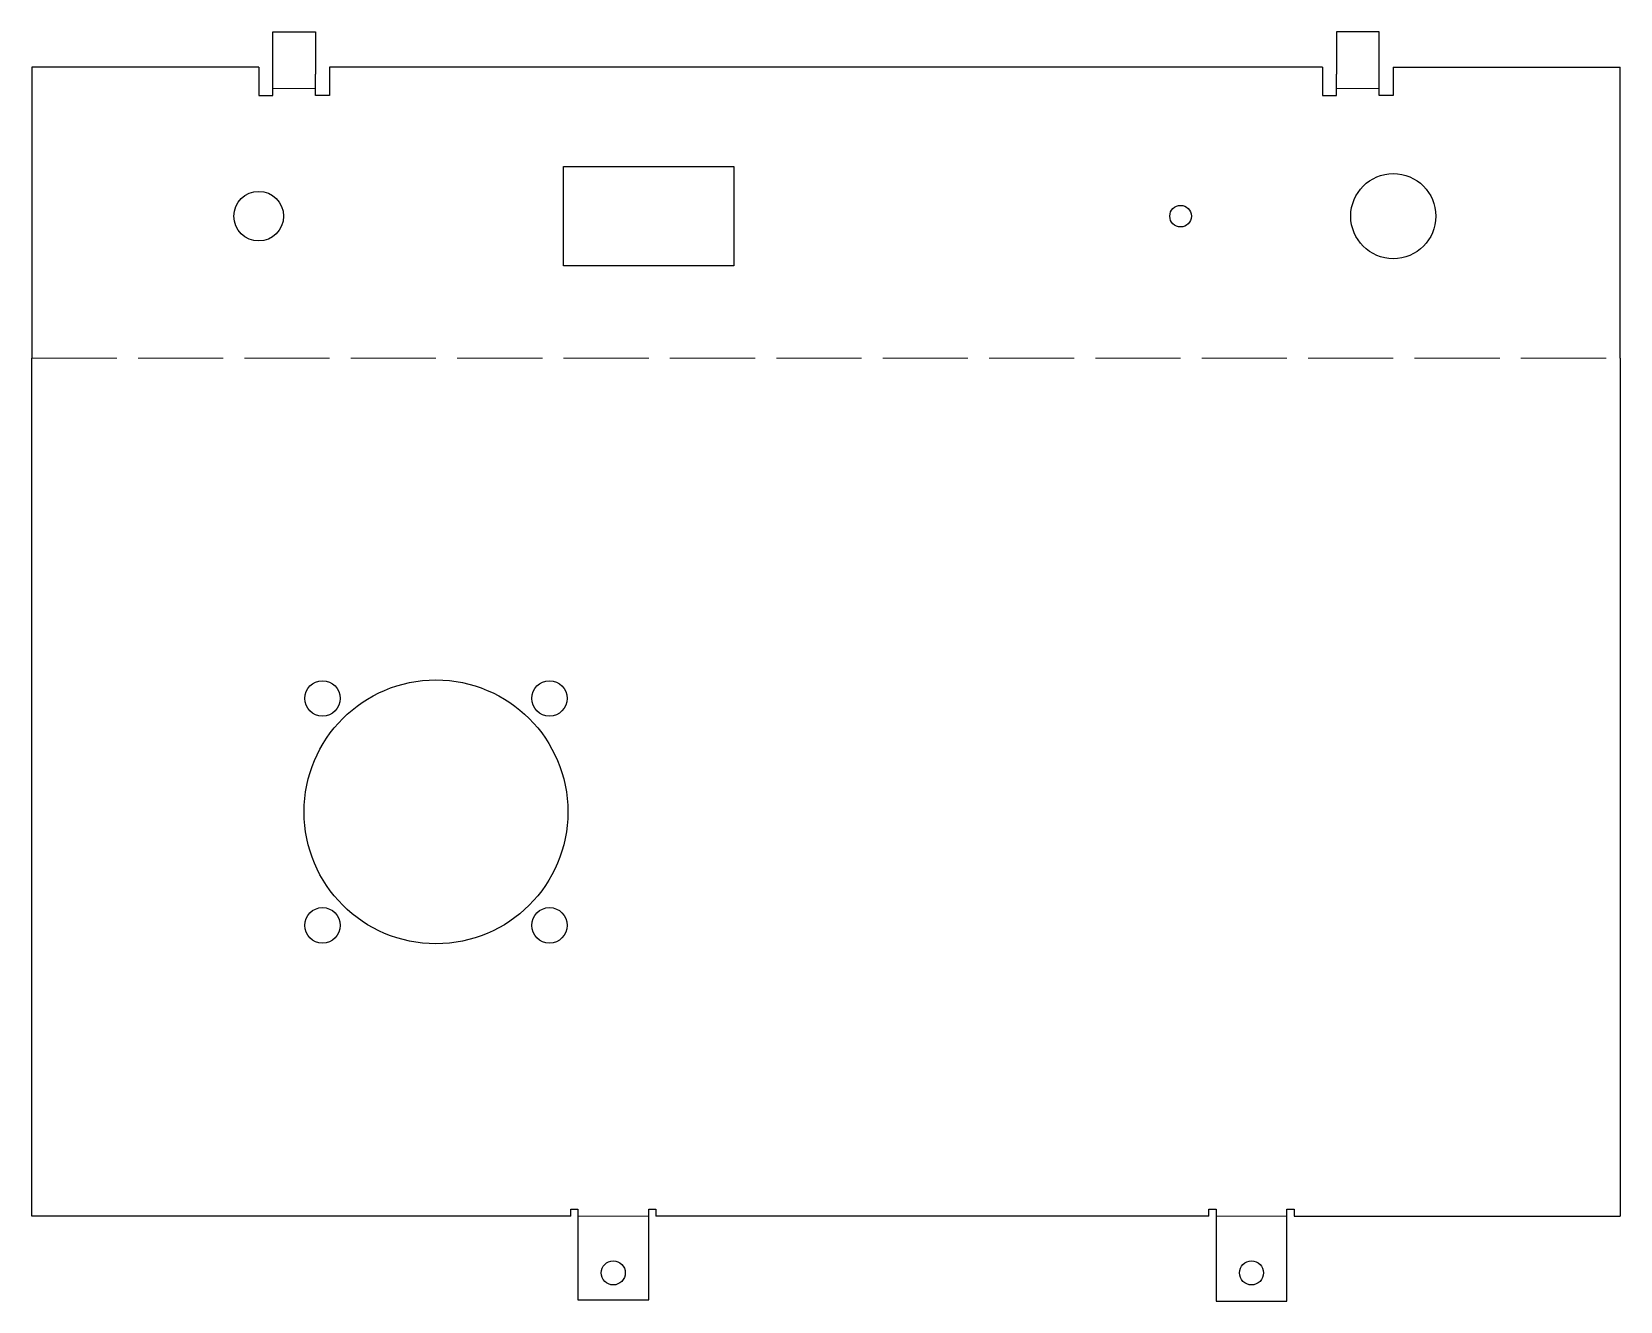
# Model space of a CAD drawing. Header units: millimetres. Extents: x -2 to 222, y -133 to 46.
import ezdxf

# ---------------------------------------------------------------- set-up
doc = ezdxf.new("R2010")
doc.units = ezdxf.units.MM
doc.header["$MEASUREMENT"] = 0
doc.linetypes.add('ACAD_ISO02W100', pattern=[15, 12, -3])
doc.layers.get('0').update_dxf_attribs({"lineweight": 25, "true_color": 0xffffff})
doc.layers.add('Bends', color=1, linetype='ACAD_ISO02W100', lineweight=18, true_color=0xff0000)

msp = doc.modelspace()

# ---------------------------------------------------------------- linework, layer by layer
for p, q in [((32, 41), (32, 46)), ((32, 46), (38, 46)), ((38, 46), (38, 40)), ((188, 46), (182, 46)), ((182, 46), (182, 40)), ((188, 40), (188, 46)), ((-2, 41), (-2, 0)), ((30, 41), (-2, 41)), ((30, 41), (30, 37)), ((32, 37), (32, 41)), ((180, 41), (40, 41)), ((40, 41), (40, 37)), ((180, 41), (180, 37)), ((190, 41), (222, 41)), ((190, 41), (190, 37)), ((222, 0), (222, 41)), ((38, 37), (38, 40)), ((182, 37), (182, 40)), ((188, 37), (188, 40)), ((30, 37), (32, 37)), ((40, 37), (38, 37)), ((180, 37), (182, 37)), ((190, 37), (188, 37)), ((73, 27), (97, 27)), ((73, 13), (73, 27)), ((97, 27), (97, 13)), ((97, 13), (73, 13)), ((-2, -121), (-2, 0)), ((222, 0), (222, -121)), ((74, -121), (74, -120)), ((74, -120), (75, -120)), ((75, -120), (75, -121)), ((85, -121), (85, -120)), ((85, -120), (86, -120)), ((86, -120), (86, -121)), ((164, -121), (164, -120)), ((164, -120), (165, -120)), ((165, -120), (165, -121)), ((175, -121), (175, -120)), ((175, -120), (176, -120)), ((176, -120), (176, -121)), ((74, -121), (-2, -121)), ((75, -121), (75, -132.79)), ((75, -121), (75, -121)), ((85, -132.79), (85, -121)), ((164, -121), (86, -121)), ((165, -121), (165, -133)), ((175, -133), (175, -121)), ((176, -121), (222, -121)), ((75, -132.79), (85, -132.79)), ((165, -133), (175, -133))]:
    msp.add_line(p, q)
for centre, radius in [((190, 20), 6), ((30, 20), 3.5), ((160, 20), 1.52), ((55, -64), 18.6), ((39, -48), 2.5), ((71, -48), 2.5), ((39, -80), 2.5), ((71, -80), 2.5), ((80, -129), 1.7), ((170, -129), 1.7)]:
    msp.add_circle(centre, radius)
at = {"layer": 'Bends'}
for p, q in [((32, 38), (38, 38)), ((182, 38), (188, 38)), ((75, -121), (85, -121)), ((165, -121), (175, -121))]:
    msp.add_line(p, q, dxfattribs=at)
at = {"layer": 'Bends', "linetype": 'ACAD_ISO02W100'}
msp.add_line((-2, 0), (222, 0), dxfattribs=at)

doc.saveas('drawing.dxf')
